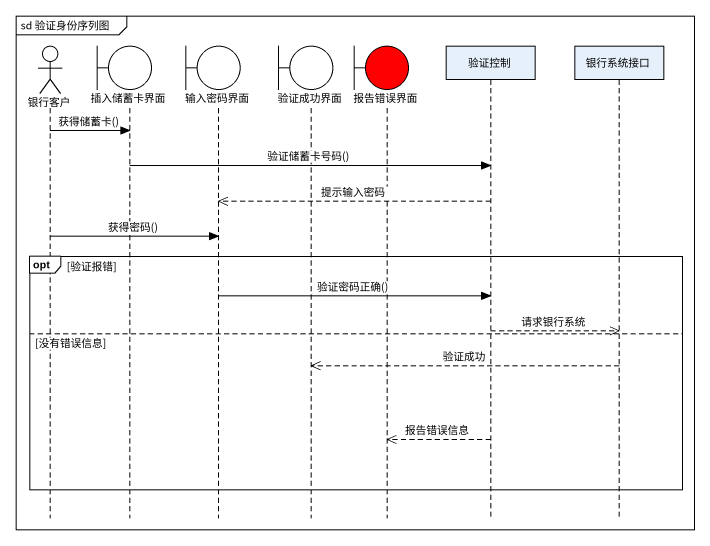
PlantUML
@startuml
mainframe sd 验证身份序列图
hide footbox
actor 银行客户
boundary 插入储蓄卡界面
boundary 输入密码界面
boundary 验证成功界面
boundary 报告错误界面 #FF0000
participant 验证控制
participant 银行系统接口

银行客户 -> 插入储蓄卡界面 : 获得储蓄卡()
插入储蓄卡界面 -> 验证控制 : 验证储蓄卡号码()
验证控制 -->> 输入密码界面 : 提示输入密码
银行客户 -> 输入密码界面 : 获得密码()
opt 验证报错
  输入密码界面 -> 验证控制 : 验证密码正确()
  验证控制 -->> 银行系统接口 : 请求银行系统
else 没有错误信息
  银行系统接口 -->> 验证成功界面 : 验证成功
  验证控制 -->> 报告错误界面 : 报告错误信息
end
@enduml
